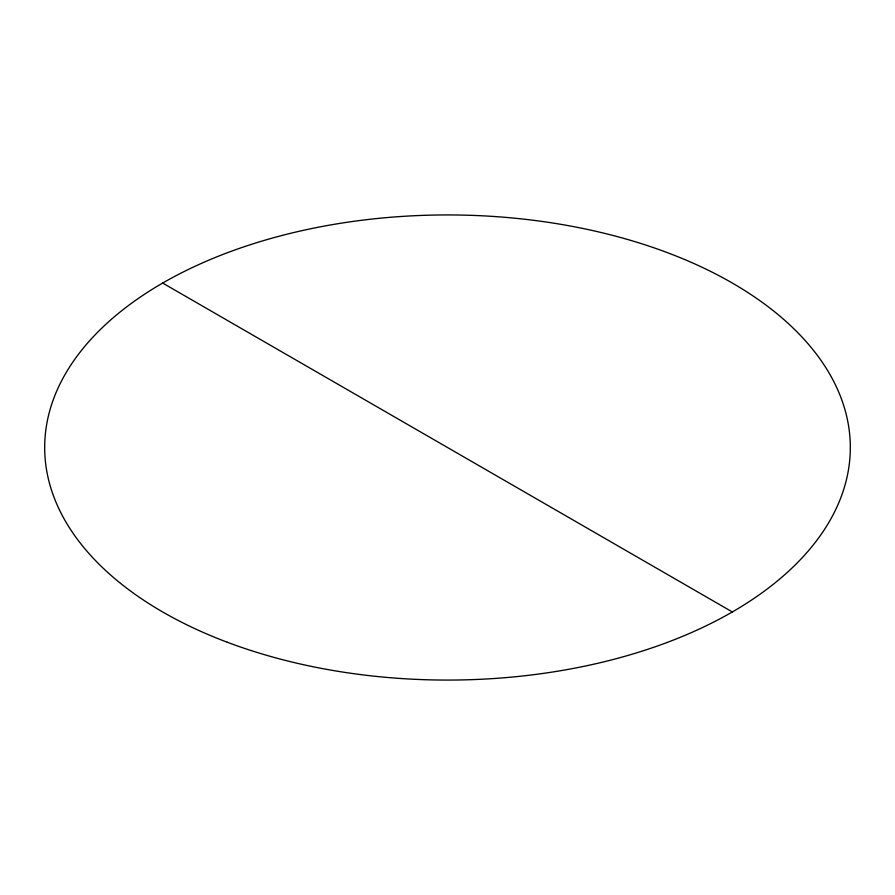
<?xml version="1.0" encoding="UTF-8"?>
<svg xmlns="http://www.w3.org/2000/svg" width="895" height="895" viewBox="0 0 895 895"><rect width="100%" height="100%" fill="white"/><g stroke="black" fill="none" stroke-linecap="round" stroke-linejoin="round"><path stroke-width="1.34" d="M162.666 283.055L732.334 611.945M227.285 642.241A402.817 232.566 0 0 0 849.713 460.243A402.817 232.566 0 0 0 265.502 240.028A402.817 232.566 0 0 0 227.285 642.241"/></g></svg>
